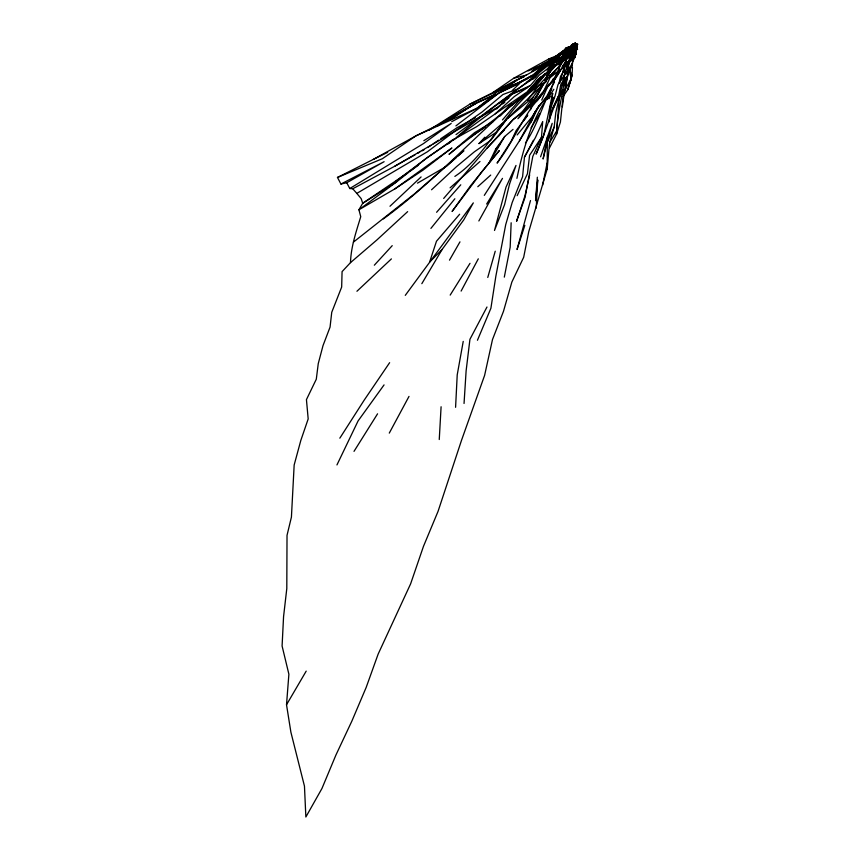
<?xml version="1.0" encoding="UTF-8"?>
<svg xmlns="http://www.w3.org/2000/svg" width="860" height="860" viewBox="0 0 860 860"><rect width="100%" height="100%" fill="white"/><g stroke="black" fill="none" stroke-linecap="round" stroke-linejoin="round"><path stroke-width="1.29" d="M407.651 211.625L376.895 239.951L350.493 262.623L342.076 271.631L341.667 287.057L331.745 312.287L330.057 327.112L323.016 345.602L318.254 363.64L316.297 379.206L306.44 399.62L308.181 418.927L300.828 440.395L294.163 465.002L291.422 517.086L287.025 535.339L286.799 588.541L283.563 616.674L282.091 646L288.885 674.208L286.52 704.738L290.895 732.193L304.462 786.137L305.859 817L321.941 788.512L335.916 755.048L351.858 721.121L366.177 687.419L378.12 654.159L410.607 583.875L423.475 546.347L438.062 511.334L461.487 440.395L484.61 375.379L492.49 339.56L503.476 311.331L511.861 282.048L523.686 257.258L528.728 231.77L547.175 169.044L549.002 148.877L556.484 134.343L560.419 122.055L563.085 96.632L567.847 89.558L572.04 75.938L569.675 69.52C574.265 65.166 571.567 58.738 574.523 53.782L575.802 53.417L576.566 48.73L574.448 47.913M547.175 169.044L547.293 142.233L552.195 123.313L540.585 156.821M570.212 61.608L570.277 56.276L572.771 61.114L571.975 59.834L575.017 53.384L572.642 52.89M574.093 47.784L574.05 49.611L572.685 50.417L573.039 54.094M576.286 43.881L574.63 45.258L573.663 44.612L575.749 45.322L575.77 44.397M560.183 61.071L566.568 53.901L569.094 53.212L569.191 49.987L571.685 46.934M574.136 45.053L574.071 44.462L575.985 44.172L573.287 45.311L573.362 43.731M511.152 222.783L510.173 247.196L504.304 277.124M566.6 69.251L566.869 62.565L562.999 72.326M576.834 44.645L574.835 45.128L576.909 44.795L575.222 44.838L576.007 43.946L575.931 45.849L576.716 46.483L577.35 44.505L575.136 44.913L574.727 44.247M455.585 407.307L457.219 374.863L463.228 341.398M572.04 75.938L572.459 67.456M536.231 208.131L537.736 179.891L535.565 200.692L537.339 177.225M439.256 439.514L441.094 406.758M567.858 61.77L571.803 58.598L571.395 53.03L569.503 57.125L568.557 64.672M575.039 45.526L575.157 43.409L575.727 45.408L573.459 46.504M464.045 403.469L466.12 370.832L469.936 339.291L486.975 307.02M546.283 78.357L546.057 81.593C532.996 93.912 520.171 106.231 507.228 118.658M562.343 106.812L565.504 84.344L569.589 69.187M564.988 77.335C562.193 96.202 557.172 115.036 556.484 134.343L559.226 98.266L562.472 90.171M573.265 49.858L574.104 45.085L576.168 46.999L573.942 47.956L574.77 48.805L574.942 51.557L574.781 50.74L576.566 48.73L573.061 47.988L574.716 47.429L575.738 52.697L572.685 50.417L576.007 53.137L575.082 57.147L572.814 61.221M529.685 174.892L524.901 196.101L516.548 221.31L525.084 197.198L532.791 156.445L541.467 137.396L542.703 121.529L535.5 137.439L524.46 157.154L522.601 176.644L512.194 202.508L505.723 224.621L495.854 276.21L490.899 308.267L477.45 340.259M577.189 47.053L577.415 45.118L576.028 44.086L574.383 44.806L574.792 43.591L576.082 44.021L576.007 45.397L577.071 46.279L575.695 43.892L574.501 44.301M575.082 57.147L575.888 51.847M562.408 94.288L562.805 90.332M562.418 94.557L562.956 89.429M551.153 103.297L548.873 122.077L551.851 109.8L558.634 95.707L560.957 83.925L567.428 76.024L562.096 85.613L555.796 112.585L554.184 127.001L549.69 142.48L549.142 147.597M350.493 262.623C350.966 246.648 356.212 231.684 360.748 216.666L358.921 209.775L362.726 203.261L407.704 172.838M575.953 45.354L576.092 44.172L575.286 44.494L575.437 45.365L572.921 45.709M574.835 44.569L575.931 45.849L577.372 45.645L573.47 47.106L575.437 49.6M573.953 46.816L574.243 44.365L577.339 46.687M564.697 66.306L566.665 58.641L569.696 56.136L566.385 58.061L565.579 61.286M428.581 130.43L469.786 104.2L492.597 92.762L513.742 78.239L548.96 58.889L557.968 55.212L565.762 48.955L568.621 50.063L569.051 46.816L570.664 47.483L571.448 45.677L576.275 44.086L576.007 45.397L575.781 44.505L572.599 44.01L574.394 44.956M569.32 53.481L569.868 49.396L571.158 47.128L572.814 48.429L570.846 49.074M574.598 45.376L574.856 43.602L575.007 44.623L574.147 43.774M565.213 80.281L564.418 85.634L563.902 75.648L568.041 69.208L567.568 63.93L567.793 67.424M568.127 57.878L568.836 53.084L567.998 54.287L573.104 52.116L572.62 51.278L570.245 53.815M563.085 96.632L565.482 89.031L567.536 75.4L569.567 68.875L571.223 78.507L570.029 82.754M551.529 100.813L552.679 93.342L543.681 135.547L536.113 154.101C544.509 134.934 550.346 114.853 558.634 95.707M571.115 58.824L570.76 61.167L573.47 57.867L571.298 57.652L568.481 65.371L564.902 71.391L564.934 73.767M575.222 44.838L575.404 43.645L573.76 45.354M572.867 48.644L573.255 46.322L575.652 47.397L572.459 48.794L572.835 46.762L575.652 47.397M571.771 66.413L572.459 62.296M564.988 64.07L560 82.248M562.096 85.613L563.902 75.648L566.375 72.81M572.491 51.364L573.276 49.342L571.825 47.493L570.933 52.062L568.471 53.696M547.551 136.407L543.09 159.014L547.293 142.233L554.184 127.001M542.585 185.287L547.132 163.013M547.992 96.664C531.211 121.249 522.977 149.532 516.924 178.343M558.968 83.431L560.559 76.239L562.698 72.971M570.019 49.02L569.578 50.987L570.954 51.224M570.825 55.513L571.395 53.03M570.019 56.867L571.169 51.858L573.104 52.116M530.556 109.757L531.706 104.984L558.022 74.347L566.192 60.555M564.106 66.876L566.6 59.619M566.783 74.132L568.041 69.208M567.718 55.352L566.88 58.555L568.836 53.084L566.6 56.814L562.891 59.824L555.248 77.034L559.495 68.94M563.859 67.962L565.826 60.458M530.512 200.541L517.032 249.518L524.815 225.384M487.77 277.447L495.231 251.206M572.33 50.88L573.007 48.526L573.276 49.342L571.717 51.159M541.746 100.093L548.744 84.14M567.847 89.558L571.223 78.507L570.148 73.713M564.988 63.382L564.353 65.446L565.332 65.338L565.31 63.35M575.963 44.494L575.663 45.483L573.555 44.053L572.76 46.042M570.363 48.235L571.04 46.053L572.416 47.579L571.448 45.677L576.082 44.677L574.695 44.655L572.47 48.074L571.448 45.677M574.523 53.782L572.76 54.621L572.835 52.836L575.953 53.954L575.394 50.116L576.329 47.149L572.696 47.515L574.405 49.493M572.459 48.794L573.255 46.322L573.835 49.45M575.039 44.569L575.426 43.398L576.254 44.462L575.834 45.526L575.329 43.473L575.62 45.462L576.264 44.838L574.297 45.73M568.481 64.156L569.288 61.716M573.319 46.451L575.963 48.45L576.533 46.741L575.093 45.741M575.007 45.354L575.544 43.785M551.324 81.496L554.678 79.314L548.583 95.492L538.79 106.049L531.996 116.96L517.161 134.956M563.59 61.21L565.257 57.727M553.84 89.29L547.369 99.481L550.905 89.031C542.004 106.909 536.801 126.42 525.449 142.986M550.196 109.521L554.99 96.223L558.033 84.549L564.955 74.669L563.397 68.338M569.094 53.212L570.814 48.429L569.191 49.987L572.9 48.988M568.578 53.105L569.524 49.858L573.147 46.934L572.19 44.989L572.244 46.279L573.426 45.021L574.018 47.139L570.933 49.611L570.406 49.256L570.599 49.837M572.588 48.139L573.255 46.322M574.792 48.59L575.555 46.526M443.674 198.434L486.91 148.285L512.968 119.701L521.3 113.445L529.803 105.479L532.996 97.244L542.037 85.516M576.125 44.344L575.695 45.44L576.157 44.053L574.147 44.193L576.243 44.01M575.63 43.398L576.211 44.419L575.63 43.398L574.835 45.634L576.555 45.559L576.157 44.387L574.071 43.699L575.039 44.258M549.97 107.059L553.98 97.277M574.243 55.706L575.544 52.557L576.007 53.137L572.782 58.394M576.479 45.978L577.254 44.15M484.298 195.37L519.429 140.857L531.072 121.969L535.64 111.112L546.799 96.18L554.507 82.022M575.394 46.408L576.555 45.559M576.007 43.946L575.415 45.247L574.114 44.602M544.004 90.536L550.067 77.647L557.42 71.928L550.54 75.218L542.95 84.979L536.554 96.685L529.803 105.479L512.968 119.701L498.155 136.504M517.161 195.672L527.449 173.709L529.588 155.262L541.467 137.396M571.158 47.128L568.761 53.535L565.289 58.964M548.583 95.492L551.851 88.634M336.948 464.927L358.093 420.916L384.054 384.904M504.723 136.482L495.693 149.156L489.168 162.776L470.485 185.835L452.081 211.474L482.019 171.602L499.359 150.554L489.168 162.776L504.723 136.482L513.022 129.398M531.072 121.969L538.79 106.049M575.103 43.14L573.297 45.268M544.907 79.937L551.668 68.478L566.74 57.426M549.411 77.4C553.507 70.531 561.225 66.349 564.472 58.716L559.258 61.92L547.766 74.347L546.057 81.593C506.217 102.877 492.146 151.672 454.854 176.407M568.299 50.417L569.46 48.171L566.568 52.449L562.773 53.578L567.718 51.535L569.524 49.858M553.109 108.349L559.527 96.04M524.46 157.154L533.394 140.33M461.111 291.078L478.3 258.828M556.463 56.212L565.751 52.868C556.334 63.264 541.134 65.984 531.716 76.862L543.606 66.575L553.055 62.597L556.463 56.212L560.215 54.782M535.64 111.112L519.429 140.857M389.279 433.107L409.005 396.406M526.911 116.251L516.129 130.634L511.152 141.244L497.08 163.12C514.162 141.18 523.6 113.789 542.843 93.504L537.414 100.362L531.706 104.984L517.924 118.712L536.554 96.685L542.95 84.979M566.299 52.471L567.342 50.547M569.686 67.94L571.803 64.016M478.848 220.966L502.487 178.364L486.642 204.046M565.482 89.031L571.223 78.507M556.71 62.285L554.098 62.522L562.268 60.178L564.482 56.126L563.966 53.352L566.299 52.481M575.867 44.064L574.587 43.903L576.651 44.903L574.781 45.064M549.088 98.696L550.336 96.481M449.49 260.15L459.971 241.853M576.114 44.086L575.437 45.247L574.663 44.828M286.52 704.738L306.192 671.133M547.014 70.069L551.475 62.533C520.676 88.859 486.029 110.531 456.036 137.923M421.83 283.671L442.104 249.475L463.798 219.805L473.322 202.885L405.275 295.356M544.735 80.582L550.701 70.767L546.358 77.282L538.736 85.387L527.535 100.276M572.814 58.072L573.77 56.491M549.69 142.48L556.871 130.655M555.108 79.206L560.957 69.617L565.332 65.338M559.15 65.597L563.332 60.028L559.258 61.92M531.018 127.882L539.79 113.778M450.178 295.098L470.012 263.332M354.008 451.36L377.562 413.81M339.829 438.181L364.221 400.094L389.634 362.673M559.107 63.672L565.493 54.954L568.997 53.03M574.77 54.943L575.802 53.417M573.201 48.375L574.308 46.752L574.179 45.172L575.878 47.418L572.706 48.848L574.179 45.172L575.878 47.418M529.803 105.479L539.542 91.278M548.744 68.015L550.207 65.897L557.108 60.985L559.677 58.125M574.91 44.139L574.501 45.085L576.598 44.989M562.268 60.178L563.676 58.168M565.084 56.158L567.901 52.137L560.312 59.447L554.098 62.522M577.264 44.354L575.931 47.859L577.157 48.483L575.351 46.934M521.3 113.445L532.996 97.244L506.411 119.561L496.521 132.096L479.041 143.566L484.814 137.213M576.662 46.268L577.296 45.376M523.407 121.013L527.793 115.1M502.466 119.927L518.322 101.501L532.104 89.343L550.873 67.703L559.484 62.651M548.089 86.107L537.414 100.362L533.372 104.157M506.411 119.561L490.845 140.32L474.397 151.801L456.52 166.647L431.559 189.77M566.568 53.901L567.901 52.137M551.475 75.691L555.979 69.724M561.935 56.685L551.808 62.834L543.606 66.575L535.328 77.497L532.017 79.496M574.362 44.505L575.501 43.022L575.684 44.602M576.275 44.086L575.437 45.247L575.62 44.397L572.609 45.408M383.356 218.892C428.291 186.115 466.26 145.458 507.454 108.51C520.031 96.513 536.608 89.031 545.466 73.369L538.199 79.464L527.578 91.579L476.773 126.592L451.468 140.696L426.7 158.025L395.793 181.331M500.176 115.874L507.454 108.51L527.513 93.009L538.199 79.464L541.391 76.798L547.046 73.885L557.194 63.586L560.279 62.081M568.621 50.063L570.664 47.483M573.964 55.685L576.007 53.137M430.914 228.384L454.865 198.767M539.252 69.929L542.37 66.22L495.758 91.859L469.786 104.2M495.274 113.81L514.42 96.492L530.512 85.452L539.263 75.067L552.012 65.252M541.252 79.013L545.261 74.304M548.465 70.531L550.873 67.703M459.638 214.258L436.482 241.23L429.624 262.063L442.104 249.475M571.298 57.652L575.017 53.384M562.741 54.137L564.966 51.589L570.825 50.127M562.762 55.137L566.417 53.944L569.6 50.321M495.693 149.156L500.025 144.211M575.512 47.278L576.952 45.645L574.749 43.892M436.6 212.28L460.777 184.803M531.931 76.357L535.35 74.573L544.412 64.554L557.817 57.813M499.961 115.767L511.109 103.458M374.326 265.202L392.224 245.659M548.046 86.527L554.678 79.314M571.911 47.128L572.556 46.429M570.223 53.815L573.33 50.471L573.007 48.526M527.578 91.579L541.391 76.798M562.72 51.965L565.643 48.192L567.858 47.149M571.083 55.018L574.458 51.46L570.889 50.751L571.932 50.923L573.921 49.095L575.189 49.547L574.953 47.171M486.91 148.285L504.411 129.935M573.706 44.967L575.297 45.139L573.749 43.677L574.555 45.118L575.77 43.838M562.268 66.177L564.966 63.382M572.943 48.343L574.319 46.934L573.728 48.697L572.706 48.848L574.641 47.128M569.868 49.396L570.814 48.429M550.54 75.218L559.709 65.994M496.607 108.93L511.872 94.138L530.512 85.452M576.232 44.698L575.641 44.763M552.658 79.507L558.022 74.347M512.323 90.461L519.806 83.323L498.918 93.02L478.633 107.425L451.726 121.69M389.988 206.239L421.099 176.934M356.932 291.26L391.397 258.892M563.117 53.331L564.966 51.589L566.417 53.944M450.092 187.824L479.987 161.497M544.412 64.554L533.565 74.508L520.375 81.98L498.048 91.235L477.268 108.134L416.025 135.815L373.283 159.423L337.475 177.45L340.925 184.029L346.752 182.739L384.119 161.691L340.925 184.029M477.794 186.727L490.716 175.075M456.133 157.659L446.447 166.346L417.465 183.148M458.068 155.929L463.884 150.715L414.498 193.855L353.428 242.122M527.513 93.009L535.931 85.495M559.935 53.761L569.051 46.816M567.052 62.597L570.459 59.63M479.041 143.566L502.606 123.141M559.333 56.803L554.334 61.114L548.056 64.919M492.135 122.184L474.516 132.698L449.006 154.327C472.763 134.837 498.467 117.96 521.085 97.051M549.228 74.906L546.358 77.282L551.668 68.478L563.225 60.651M574.458 46.15L573.491 46.945L574.243 46.44M528.094 70.939L551.744 60.522L556.302 56.814M394.976 188.834L451.909 147.984L423.023 170.108L394.976 188.834L358.921 209.775L396.567 181.911L426.7 158.025L455.037 138.772L452.897 140.33M561.849 54.105L565.041 51.654L561.591 53.492M567.998 54.287L571.169 51.858L571.298 55.578M455.897 125.904L498.918 93.02L531.91 75.701M544.875 66.532L559.301 56.577M537.833 68.531L557.022 55.997M526.535 82.356L532.566 77.841M456.015 134.612L517.505 89.128L502.96 94.503L482.008 112.058L454.897 131.096L427.474 151.725L356.814 193.392L352.75 188.759L349.784 188.533L346.752 182.739M563.526 50.611L551.432 59.319L541.692 64.683M513.592 91.654L529.814 80.829M447.544 144.211L450.758 141.878M457.112 137.278L500.434 105.415M562.634 66.134L565.504 64.059M477.268 108.134L486.674 101.362M409.876 171.291L418.53 165.12M504.293 89.171L515.892 80.947M573.942 47.956L576.168 46.999M567.514 53.234L571.276 50.579L570.406 49.256M575.329 43.473L575.534 45.397L575.168 44.87L575.92 44.806L575.372 45.204L574.297 43.677M502.606 103.888L504.777 102.361M555.625 57.975L531.975 71.219L544.219 63.737L552.507 60.103L560.741 52.643L561.881 53.728L564.289 53.933M557.71 56.556L561.881 53.728M427.71 147.533L430.967 145.329M433.15 143.856L438.579 140.18M440.75 138.707L457.058 127.688L475.354 117.734M470.914 136.794L485.395 127.054M568.567 53.61L571.169 51.858M449.662 120.217L474.784 103.576L494.672 94.654M577.909 44.268L576.157 45.419L575.856 43.892M576.264 47.461L577.221 46.859L575.856 44.01M396.567 181.911L362.726 203.261L361.168 198.628L356.814 193.392M423.829 140.707L451.188 123.464L423.593 143.523L349.784 188.533M474.784 103.576L437.331 126.033M529.631 80.819L533.006 78.797M495.381 94.374L475.429 103.737L446.662 120.766L416.025 135.815L382.356 158.724L337.475 177.45M553.055 62.597L561.118 57.824M352.75 188.759L394.675 166.281L479.708 117.014M532.104 89.343L540.026 84.742M490.264 123.184L493.404 121.368M576.899 44.279L575.587 45.032L573.255 44.311L576.899 44.279L573.147 44.344M481.17 116.573L498.262 106.941L511.872 94.138L527.137 87.698M394.675 166.281L415.208 154.703M417.498 153.413L419.777 152.123M422.056 150.844L424.346 149.554M538.736 85.387L541.08 84.076M557.968 55.212L565.805 50.826L565.643 48.192L568.084 48.16M444.351 121.002L475.429 103.737M451.468 140.696L454.144 139.255M492.597 92.762L515.742 80.292L524.277 76.691M551.744 60.522L554.076 59.265M499.735 102.856L508.765 98.029M574.243 44.677L573.351 45.15L573.19 44.537L576.426 44.354L576.974 46.999M517.161 84.065L528.524 78.131M574.598 45.172L576.533 45.128L574.577 44.215M520.375 81.98L535.35 74.573M373.283 159.423L387.677 152.338M575.05 45.376L576.899 44.494L573.416 45.215L574.673 44.387L575.802 45.075M549.562 67.155L557.194 63.586M562.397 55.319L566.976 53.234M560.312 59.447L563.547 58.018M576.329 45.591L577.415 45.118M576.415 46.472L577.114 46.171M565.493 54.954L568.761 53.535M564.214 59.426L560.989 60.813L561.161 62.328M550.207 65.897L553.625 64.457M498.048 91.235L520.698 81.98M577.479 46.429L576.673 46.322L577.135 47.536L575.222 44.956M543.606 66.575L546.401 65.532M576.791 45.182L573.953 43.57L575.996 43.903M575.286 45.859L577.2 45.215L574.824 44.043M575.114 45.215L576.157 44.881M576.77 44.559L573.47 44.462L575.437 45.365L575.49 44.107M575.716 45.215L576.308 45.053M574.706 45.268L576.684 44.763M566.385 58.061L570.105 57.125M513.742 78.239L526.546 75.078M574.803 44.828L575.512 44.666L575.179 45.408L574.985 44.87M574.878 49.805L572.9 50.213L570.664 54.771L571.255 55.481M571.577 47.73L573.706 47.289L572.19 44.989M562.891 59.824L563.676 59.662M575.727 44.15L573.308 44.634L575.727 44.15L575.071 43.623M548.96 58.889L555.13 57.813M575.512 44.494L576.071 44.795L573.416 45.215L575.899 44.731M572.513 45.913L573.835 45.72M572.921 46.139L576.952 45.645M577.2 45.215L574.491 45.494L574.684 44.43L575.759 46.483M574.458 51.46L569.417 51.89L569.825 53.901M573.824 46.741L575.781 46.655L576.06 48.02L576.329 47.149L576.114 51.482L575.394 50.116M573.932 44.709L576.619 44.677M571.33 45.29L572.889 45.268L573.964 46.698L571.33 45.29L573.641 45.548L573.964 46.698M575.845 49.633L574.05 49.611L574.716 47.429L573.061 47.988M573.996 44.838L575.351 44.86M574.34 44.591L577.254 44.655L574.416 43.452L575.555 44.86M573.093 49.278L577.501 49.482L576.007 47.88L576.544 48.053M573.19 44.537L576.082 44.763M573.878 44.903L576.533 45.128M575.211 49.106L577.501 49.482L576.942 48.891M575.716 45.053L573.255 44.311M575.888 44.602L576.651 44.903M575.576 44.72L575.716 43.871L576.254 45.118M573.47 44.462L575.437 45.365M574.684 44.139L576.071 44.849M574.813 44.967L575.48 45.322L575.136 44.752M577.275 46.365L576.845 45.763M572.835 46.762L574.77 48.805M575.265 44.784L577.189 46.666M574.104 45.279L576.404 45.354L576.297 44.677M575.093 43L576.232 44.451M575.781 44.505L577.071 46.279M574.749 43.613L576.135 45.559M575.286 44.494L575.749 45.322M572.319 47.934L573.147 49.557M574.716 51.213L575.953 53.954M573.394 47.504L574.319 49.654M571.825 47.493L572.48 49.256M574.319 50.987L574.803 52.976M568.481 65.371L569.417 71.692M566.6 56.814L566.923 59.157M565.031 80.915L565.504 84.344M573.889 45.924L574.018 47.139M564.902 71.391L564.988 73.928M576.221 44.301L576.243 45.279M574.846 43.72L574.867 45.258M575.942 45.741L575.963 48.45M573.641 45.548L573.276 47.397L569.804 48.741L573.641 45.548M509.518 184.115L504.551 204.712L494.5 230.448L506.013 187.114L516 165.432L509.518 184.115M575.157 43.409L574.512 45.462L575.157 43.409M572.889 45.268L572.609 46.064L572.889 45.268M575.426 43.795L574.276 44.053L575.834 44.655L575.426 43.795"/></g></svg>
